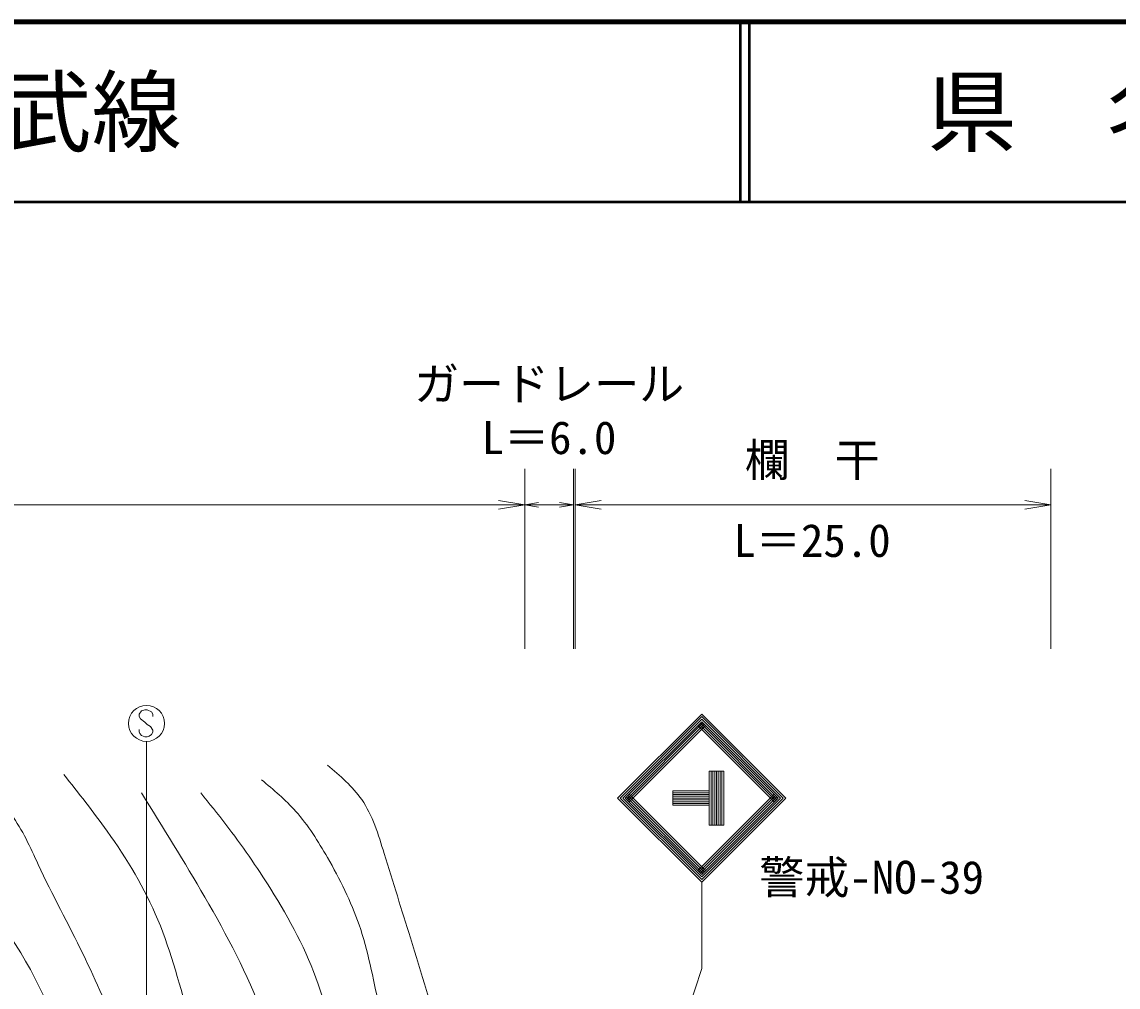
# Model space of a CAD drawing. Units: millimetres, scale not verified. Extents: x 40000 to 680000, y 20000 to 380000.
# Drawn here: x 257866 to 318748, y 326372 to 380000 of the extents above; entities that cross this region are included whole.
import ezdxf
from ezdxf.enums import TextEntityAlignment as Align

# ---------------------------------------------------------------- set-up
doc = ezdxf.new("R2010")
doc.units = ezdxf.units.MM
doc.header["$LTSCALE"] = 1000
for name, color, linetype, lineweight in [('M-BGD', 7, 'Continuous', 13), ('M-STR-STR3', 7, 'Continuous', 13), ('M-STR-STRC', 7, 'Continuous', 13), ('M-TTL', 2, 'Continuous', 140), ('M-TTL-LINE', 7, 'Continuous', 50)]:
    doc.layers.add(name, color=color, linetype=linetype, lineweight=lineweight)
doc.layers.add('M-TTL-TXT', color=7, linetype='Continuous')
doc.styles.add('ＭＳ ゴシック', font='')
doc.styles.get('ＭＳ ゴシック').set_extended_font_data('MS Gothic')

# ---------------------------------------------------------------- blocks, each defined once
blk = doc.blocks.new('open_arrow')
at = {"color": 0, "linetype": 'Continuous', "lineweight": -2}
blk.add_lwpolyline([(7.5, 1.25), (0, 0), (7.5, -1.25)], dxfattribs=at)

msp = doc.modelspace()

# ---------------------------------------------------------------- linework, layer by layer
at = {"layer": 'M-BGD'}
for points, knots in [([(281208, 323234), (280629, 325198), (280050, 327163), (279448, 329105), (278966, 330661), (278469, 332202), (277983, 333793), (277661, 334845), (277344, 335920), (276738, 336795), (276235, 337521), (275534, 338110), (274834, 338700)], [0, 0, 0, 0, 1, 1, 1, 2, 2, 2, 3, 3, 3, 4, 4, 4, 4]), ([(184080, 296684), (185152, 298336), (186225, 299987), (187473, 301499), (188446, 302677), (189525, 303769), (190520, 304933), (191749, 306372), (192850, 307921), (193844, 309531), (194994, 311396), (195999, 313343), (197001, 315292), (198222, 317666), (199437, 320043), (200602, 322439), (201450, 324182), (202271, 325935), (203316, 327590), (204184, 328964), (205205, 330269), (206474, 331247), (207568, 332089), (208846, 332688), (210130, 333241), (211882, 333995), (213645, 334665), (215448, 335235), (218435, 336180), (221529, 336852), (224644, 337229), (227051, 337521), (229470, 337636), (231901, 337673), (235920, 337733), (239970, 337580), (243922, 337562), (246254, 337551), (248552, 337587), (251013, 337783), (252632, 337913), (254323, 338112), (255666, 337396), (256287, 337064), (256834, 336538), (257273, 335955), (257913, 335105), (258323, 334137), (258768, 333185), (259556, 331501), (260452, 329871), (261261, 328200), (262734, 325158), (263920, 321979), (265305, 318893), (265823, 317739), (266369, 316598), (266915, 315457)], [0, 0, 0, 0, 1, 1, 1, 2, 2, 2, 3, 3, 3, 4, 4, 4, 5, 5, 5, 6, 6, 6, 7, 7, 7, 8, 8, 8, 9, 9, 9, 10, 10, 10, 11, 11, 11, 12, 12, 12, 13, 13, 13, 14, 14, 14, 15, 15, 15, 16, 16, 16, 17, 17, 17, 18, 18, 18, 19, 19, 19, 19]), ([(270100, 315057), (269762, 316382), (269424, 317708), (269027, 319014), (268473, 320838), (267802, 322625), (267237, 324450), (266649, 326348), (266176, 328287), (265414, 330114), (264688, 331855), (263701, 333494), (262602, 335038), (261833, 336119), (261009, 337153), (260185, 338187)], [0, 0, 0, 0, 1, 1, 1, 2, 2, 2, 3, 3, 3, 4, 4, 4, 5, 5, 5, 5]), ([(279006, 319762), (278548, 321624), (278089, 323486), (277690, 325370), (277371, 326875), (277090, 328393), (276591, 329838), (276144, 331133), (275521, 332369), (274834, 333573), (274316, 334479), (273763, 335367), (273076, 336136), (272503, 336777), (271837, 337336), (271172, 337894)], [0, 0, 0, 0, 1, 1, 1, 2, 2, 2, 3, 3, 3, 4, 4, 4, 5, 5, 5, 5]), ([(272500, 315290), (272548, 316626), (272596, 317963), (272490, 319291), (272341, 321161), (271887, 323014), (271245, 324784), (270408, 327090), (269250, 329257), (268022, 331376), (266890, 333331), (265698, 335246), (264507, 337162)], [0, 0, 0, 0, 1, 1, 1, 2, 2, 2, 3, 3, 3, 4, 4, 4, 4]), ([(275994, 317484), (275822, 318942), (275650, 320400), (275419, 321854), (275168, 323443), (274846, 325028), (274321, 326542), (273678, 328396), (272731, 330144), (271684, 331815), (270909, 333053), (270079, 334249), (269194, 335404), (268740, 335997), (268271, 336579), (267802, 337162)], [0, 0, 0, 0, 1, 1, 1, 2, 2, 2, 3, 3, 3, 4, 4, 4, 5, 5, 5, 5]), ([(192622, 302803), (193472, 304225), (194322, 305647), (195188, 307059), (195946, 308297), (196717, 309527), (197462, 310772), (199078, 313471), (200572, 316238), (202060, 319020), (202879, 320550), (203697, 322086), (204707, 323490), (206304, 325711), (208384, 327605), (210655, 329152), (212654, 330513), (214800, 331604), (217008, 332593), (218685, 333344), (220397, 334036), (222170, 334446), (224576, 335002), (227095, 335037), (229581, 335108), (234581, 335251), (239453, 335540), (244537, 335505), (246808, 335489), (249121, 335409), (251154, 334578), (253300, 333702), (255134, 331992), (256581, 330078), (258342, 327749), (259527, 325120), (260419, 322402), (261105, 320312), (261617, 318169), (262128, 316027)], [0, 0, 0, 0, 1, 1, 1, 2, 2, 2, 3, 3, 3, 4, 4, 4, 5, 5, 5, 6, 6, 6, 7, 7, 7, 8, 8, 8, 9, 9, 9, 10, 10, 10, 11, 11, 11, 12, 12, 12, 13, 13, 13, 13])]:
    msp.add_open_spline(points, degree=3, knots=knots, dxfattribs=at)
at = {"layer": 'M-STR-STR3'}
for p, q in [((285792, 355164), (285792, 345164)), ((288499, 355164), (288499, 345164)), ((288596, 345164), (288596, 355164)), ((315020, 345164), (315020, 355164)), ((175922, 353164), (285792, 353164)), ((285792, 353164), (288499, 353164)), ((288596, 353164), (315020, 353164))]:
    msp.add_line(p, q, dxfattribs=at)
at = {"layer": 'M-STR-STRC'}
for p, q in [((264504, 341721), (264380, 341536)), ((264696, 341786), (264504, 341721)), ((264817, 341784), (264696, 341786)), ((265067, 341665), (264817, 341784)), ((265130, 341534), (265067, 341665)), ((264380, 341536), (264382, 341405)), ((264382, 341405), (264446, 341276)), ((264446, 341276), (264701, 341094)), ((264701, 341094), (264830, 340962)), ((264830, 340962), (265009, 340846)), ((265130, 341405), (265130, 341534)), ((290954, 336874), (295621, 341541)), ((291095, 336874), (295621, 341400)), ((291237, 336874), (295621, 341258)), ((291378, 336874), (295621, 341117)), ((291449, 336804), (295692, 341046)), ((291520, 336733), (295762, 340975)), ((295480, 340975), (299722, 336733)), ((295550, 341046), (299793, 336804)), ((295621, 341541), (300288, 336874)), ((295621, 341400), (300146, 336874)), ((295621, 341258), (300005, 336874)), ((295621, 341117), (299864, 336874)), ((264382, 340557), (264380, 340678)), ((264422, 340454), (264382, 340557)), ((264506, 340343), (264422, 340454)), ((264693, 340283), (264506, 340343)), ((265070, 340404), (264928, 340312)), ((265009, 340846), (265136, 340646)), ((265130, 340536), (265070, 340404)), ((265136, 340646), (265130, 340536)), ((291590, 336662), (295833, 340905)), ((295409, 340905), (299651, 336662)), ((264827, 340283), (264693, 340283)), ((264787, 302845), (264787, 340024)), ((264928, 340312), (264827, 340283)), ((296043, 338374), (296843, 338374)), ((296043, 338374), (296043, 335374)), ((296143, 338374), (296143, 335374)), ((296243, 338374), (296243, 335374)), ((296343, 338374), (296343, 335374)), ((296443, 338374), (296443, 335374)), ((296543, 338374), (296543, 335374)), ((296643, 338374), (296643, 335374)), ((296743, 338374), (296743, 335374)), ((296843, 338374), (296843, 335374)), ((290954, 336874), (295621, 332207)), ((291095, 336874), (295621, 332349)), ((291237, 336874), (295621, 332490)), ((291378, 336874), (295621, 332632)), ((291449, 336945), (295692, 332702)), ((291520, 337016), (295762, 332773)), ((291590, 337086), (295833, 332844)), ((294022, 337274), (296043, 337274)), ((294022, 337274), (294022, 336474)), ((294022, 337174), (296043, 337174)), ((294022, 337074), (296043, 337074)), ((294022, 336974), (296043, 336974)), ((294022, 336874), (296043, 336874)), ((294022, 336774), (296043, 336774)), ((295409, 332844), (299651, 337086)), ((295480, 332773), (299722, 337016)), ((295550, 332702), (299793, 336945)), ((295621, 332632), (299864, 336874)), ((295621, 332490), (300005, 336874)), ((295621, 332349), (300146, 336874)), ((295621, 332207), (300288, 336874)), ((294022, 336674), (296043, 336674)), ((294022, 336574), (296043, 336574)), ((294022, 336474), (296043, 336474)), ((296043, 335374), (296843, 335374)), ((295621, 332207), (295621, 327412)), ((295621, 327412), (286219, 298801))]:
    msp.add_line(p, q, dxfattribs=at)
msp.add_circle((264787, 341024), 1000, dxfattribs=at)
at = {"layer": 'M-TTL'}
msp.add_line((680000, 380000), (40000, 380000), dxfattribs=at)
at = {"layer": 'M-TTL-LINE'}
for p, q in [((297750, 380000), (297750, 370000)), ((298250, 380000), (298250, 370000)), ((40000, 370000), (680000, 370000))]:
    msp.add_line(p, q, dxfattribs=at)

# ---------------------------------------------------------------- block references
at = {"layer": 'M-STR-STR3', "rotation": 180}
for p, xscale, yscale in [((285792, 353164), 193, 193), ((288499, 353164), 103, 103), ((315020, 353164), 193, 193)]:
    msp.add_blockref('open_arrow', p, dxfattribs=dict(at, xscale=xscale, yscale=yscale))
at = {"layer": 'M-STR-STR3'}
for p, xscale, yscale in [((285792, 353164), 103, 103), ((288596, 353164), 193, 193)]:
    msp.add_blockref('open_arrow', p, dxfattribs=dict(at, xscale=xscale, yscale=yscale))

# ---------------------------------------------------------------- texts
at = {"layer": 'M-STR-STR3', "style": 'ＭＳ ゴシック'}
for s, p in [('ガードレール', (279646, 358420)), ('L＝6.0', (283396, 355437)), ('欄\u3000干', (298009, 354196)), ('L＝25.0', (297384, 349723))]:
    msp.add_text(s, height=1833, dxfattribs=at).set_placement(p, align=Align.BOTTOM_LEFT)
at = {"layer": 'M-STR-STRC', "style": 'ＭＳ ゴシック'}
msp.add_text('警戒-NO-39', height=1833, dxfattribs=at).set_placement((298820, 331006), align=Align.BOTTOM_LEFT)
at = {"layer": 'M-TTL-TXT', "style": 'ＭＳ ゴシック'}
msp.add_text('主要地方道益田阿武線', height=3666, dxfattribs=at).set_placement((216734, 375000), align=Align.MIDDLE_LEFT)
msp.add_text('県\u3000名', height=3666, dxfattribs=at).set_placement((315625, 375000), align=Align.MIDDLE_CENTER)

doc.saveas('drawing.dxf')
